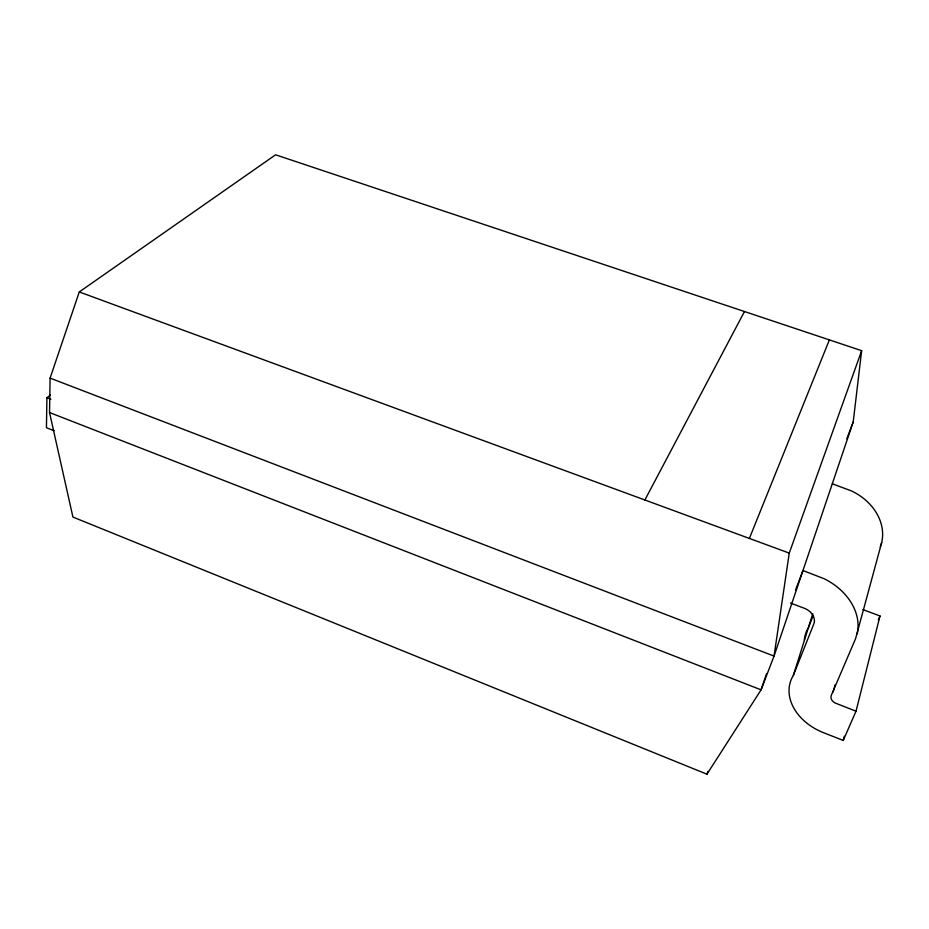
<?xml version="1.0" encoding="UTF-8"?>
<svg xmlns="http://www.w3.org/2000/svg" width="929" height="929" viewBox="0 0 929 929"><rect width="100%" height="100%" fill="white"/><g stroke="black" fill="none" stroke-linecap="round" stroke-linejoin="round"><path stroke-width="1.39" d="M50.34 395.092L46.903 397.74L46.45 427.723L54.137 430.742M49.527 412.534L50.096 378.115L79.279 291.95L275.588 154.806L861.647 350.686L853.205 421.952L774.031 656.083L761.072 689.841L706.957 774.194L72.915 517.058L49.527 412.534L761.072 689.841L766.599 673.571M861.647 350.686L789.255 553.103L774.031 656.083L50.096 378.115M812.782 613.767L793.343 675.429A51.049 38.159 18.7 0 0 823.617 732.737L843.23 740.436L856.015 711.219L880.007 615.973L862.936 609.621M843.23 740.436L844.31 736.256M856.015 711.219L835.125 702.986A7.571 5.655 18.7 0 1 831.234 695.542L855.621 638.571L881.691 542.524A53.638 43.431 17.5 0 0 851.742 491.023L832.303 483.788M833.15 691.873L835.09 684.882M880.262 546.949L881.691 542.524M706.957 774.194L707.933 771.476M846.807 438.86L853.205 421.952M795.503 590.066L802.958 570.545L824.116 578.709A58.504 45.428 19.7 0 1 857.119 633.938M813.165 615.59L808.451 627.528A48.854 37.392 17.7 0 0 804.328 639.965M793.343 675.429L813.792 624.009A14.597 11.334 19.7 0 0 804.235 608.228L790.533 603.084M749.378 538.437L829.376 339.898M878.358 619.817L880.007 615.973M644.877 499.999L744.477 311.529M79.279 291.95L789.255 553.103M46.903 397.74L50.851 399.273"/></g></svg>
